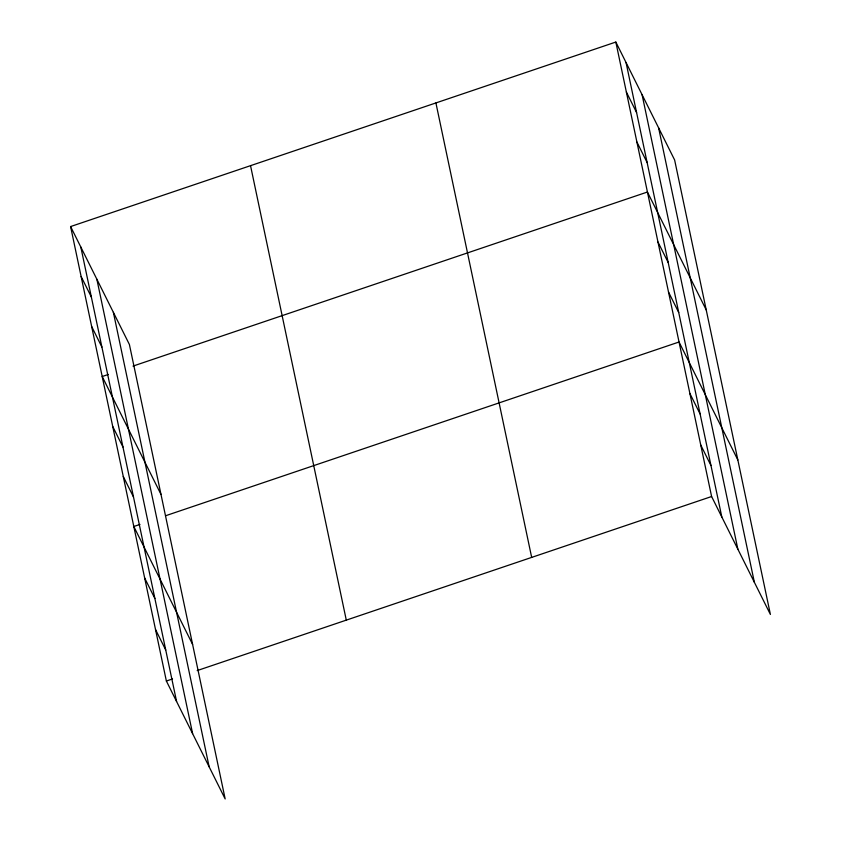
<?xml version="1.0" encoding="UTF-8"?>
<svg xmlns="http://www.w3.org/2000/svg" width="841" height="841" viewBox="0 0 841 841"><rect width="100%" height="100%" fill="white"/><g stroke="black" fill="none" stroke-linecap="round" stroke-linejoin="round"><path stroke-width="1.26" d="M70.602 226.555L129.398 344.484L225.167 798.95L166.371 681.021L70.602 226.555L615.833 42.05L674.629 159.979L770.398 614.445L711.602 496.516L615.833 42.05M108.373 374.445L102.203 376.526L161.009 494.455M133.015 366.098L647.433 192.021L706.23 309.951M139.974 524.416L133.814 526.498L192.61 644.427M165.856 515.659L679.034 342.003L737.83 459.932M166.371 681.021L172.531 678.939M197.183 670.592L711.602 496.516M626.366 92.037L636.584 112.536M636.9 142.034L647.118 162.523M657.967 242.019L668.185 262.508M668.5 292.006L678.719 312.495M689.893 393.504L700.111 413.993M700.742 445.015L710.96 465.504M81.135 276.542L91.354 297.031M91.669 326.539L101.887 347.028M112.747 426.524L122.954 447.013M123.28 476.511L133.488 496.999M144.663 578.009L154.881 598.498M155.522 629.52L165.73 650.009M658.598 127.821L754.366 582.287M642.082 94.697L737.851 549.162M626.051 62.539L721.82 517.005M435.911 102.938L531.67 557.404M250.534 165.666L346.292 620.132M113.367 312.326L209.136 766.792M96.852 279.201L192.621 733.667M80.82 247.044L176.589 701.51"/></g></svg>
